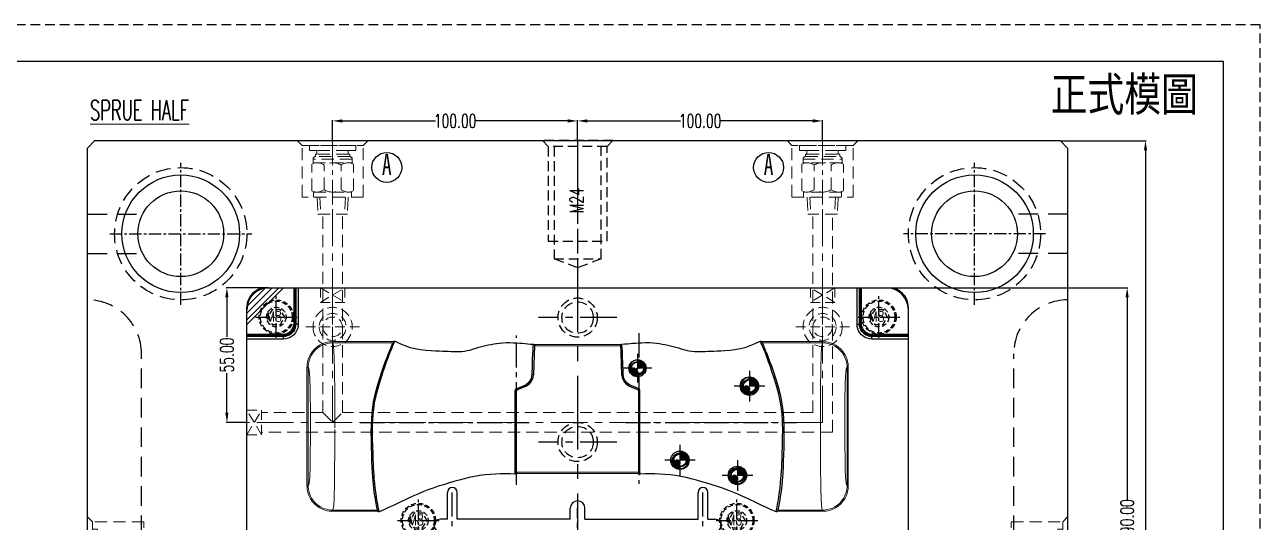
# Model space of a CAD drawing. Header units: millimetres. Extents: x 33920 to 35330, y -21664 to -20666.
# Drawn here: x 34826 to 35330, y -20869 to -20666 of the extents above; entities that cross this region are included whole.
import ezdxf

# ---------------------------------------------------------------- set-up
doc = ezdxf.new("R2010")
doc.units = ezdxf.units.MM
doc.header["$LTSCALE"] = 8
for name, pattern in [('CENTER', [2, 1.25, -0.25, 0.25, -0.25]), ('CENTER2', [1.125, 0.75, -0.125, 0.125, -0.125]), ('DASHED', [0.75, 0.5, -0.25]), ('HIDDEN', [0.375, 0.25, -0.125])]:
    doc.linetypes.add(name, pattern=pattern)
doc.layers.get('DEFPOINTS').update_dxf_attribs({"color": 6})
for name, color, linetype in [('A', 7, 'Continuous'), ('Cav-cor', 1, 'Continuous'), ('cen', 1, 'CENTER'), ('DEFAULT_1', 7, 'CENTER'), ('hidden', 4, 'HIDDEN'), ('PIN', 5, 'Continuous'), ('Ru', 8, 'Continuous'), ('SCREW', 52, 'HIDDEN'), ('tg', 7, 'Continuous')]:
    doc.layers.add(name, color=color, linetype=linetype)
for name, color, linetype, lineweight in [('dim', 3, 'Continuous', 15), ('WR', 122, 'HIDDEN', 18), ('枕位', 75, 'Continuous', 15)]:
    doc.layers.add(name, color=color, linetype=linetype, lineweight=lineweight)
doc.styles.add('ROMANC', font='RomanC.ttf', dxfattribs={"width": 0.8, "height": 7})
doc.styles.get("Standard").update_dxf_attribs({"font": 'txt.shx', "width": 0.67, "bigfont": 'chineset.shx'})
doc.dimstyles.new('ISO-25', dxfattribs={"dimtxt": 5.5, "dimasz": 4, "dimexe": 0.3, "dimexo": 0.3, "dimtad": 0, "dimzin": 1, "dimdsep": 46, "dimtxsty": 'Standard', "dimcen": 0, "dimclrd": 3, "dimclre": 3, "dimclrt": 7, "dimazin": 0, "dimtfac": 1, "dimtofl": 0, "dimtmove": 0, "dimatfit": 0, "dimfxl": 0, "dimarcsym": 0})

# ---------------------------------------------------------------- blocks, each defined once
blk = doc.blocks.new('*D29201')
at = {"layer": 'DEFPOINTS', "color": 0}
for p in [(35248.56, -20713.32), (35283.35, -20713.32), (35248.56, -21213.32)]:
    blk.add_point(p, dxfattribs=at)
at = {"layer": 'dim', "color": 3, "lineweight": -2}
for p, q in [((35248.86, -20713.32), (35283.65, -20713.32)), ((35283.35, -20717.32), (35283.35, -20954.71)), ((35283.35, -21209.32), (35283.35, -20971.93)), ((35248.86, -21213.32), (35283.65, -21213.32))]:
    blk.add_line(p, q, dxfattribs=at)
at = {"layer": 'dim', "color": 3}
for points in [[(35284.02, -20717.32), (35282.69, -20717.32), (35283.35, -20713.32)], [(35282.69, -21209.32), (35284.02, -21209.32), (35283.35, -21213.32)]]:
    blk.add_solid(points, dxfattribs=at)
at = {"layer": 'dim', "color": 7, "insert": (35283.35, -20963.32), "char_height": 5.5, "attachment_point": 5, "rotation": 90}
blk.add_mtext('500.00', dxfattribs=at)
blk = doc.blocks.new('*D29203')
at = {"layer": 'DEFPOINTS', "color": 0}
for p in [(35177.56, -20773.32), (35251.56, -20963.32), (35275.86, -20963.32)]:
    blk.add_point(p, dxfattribs=at)
at = {"layer": 'dim', "color": 3, "lineweight": -2}
for p, q in [((35177.86, -20773.32), (35276.16, -20773.32)), ((35275.86, -20777.32), (35275.86, -20860.01)), ((35275.86, -20959.32), (35275.86, -20876.62)), ((35251.86, -20963.32), (35276.16, -20963.32))]:
    blk.add_line(p, q, dxfattribs=at)
at = {"layer": 'dim', "color": 3}
for points in [[(35276.53, -20777.32), (35275.2, -20777.32), (35275.86, -20773.32)], [(35275.2, -20959.32), (35276.53, -20959.32), (35275.86, -20963.32)]]:
    blk.add_solid(points, dxfattribs=at)
at = {"layer": 'dim', "color": 7, "insert": (35275.86, -20868.32), "char_height": 5.5, "attachment_point": 5, "rotation": 90}
blk.add_mtext('190.00', dxfattribs=at)
blk = doc.blocks.new('20160824.190002')
at = {"layer": 'SCREW', "linetype": 'CENTER2'}
for p, q in [((0, -8.5), (0, 8.5)), ((-8.5, 0), (8.5, 0))]:
    blk.add_line(p, q, dxfattribs=at)
at = {"layer": 'SCREW'}
blk.add_lwpolyline([(-1.73, 3), (-3.46, 0), (-1.73, -3), (1.73, -3), (3.46, 0), (1.73, 3)], close=True, dxfattribs=at)
for radius in [7, 6.5, 4]:
    blk.add_circle((0, 0), radius, dxfattribs=at)
at = {"layer": 'dim', "style": 'ROMANC', "width": 0.8}
blk.add_text('M8', height=4.186, dxfattribs=at).set_placement((-4.07, -1.86))
blk = doc.blocks.new('20160905.163532')
at = {"layer": 'WR', "linetype": 'HIDDEN', "ltscale": 2.5}
for p, q in [((12.74, 40.25), (14.74, 42.25)), ((14.74, 42.25), (14.74, 13.25)), ((-8.26, 15.25), (-8.26, 40.25)), ((-8.26, 40.25), (12.74, 40.25)), ((-8.26, 35.5), (-6.03, 35.5)), ((-6.26, 35.5), (-6.26, 20)), ((-5.7, 36.25), (5.17, 36.25)), ((5.41, 35.75), (7.23, 35.75)), ((5.74, 35.75), (5.74, 19.75)), ((7.23, 19.75), (7.23, 35.75)), ((10.73, 37.25), (12.74, 37.25)), ((10.73, 34.15), (10.73, 37.25)), ((12.74, 40.25), (12.74, 15.25)), ((12.74, 18.25), (12.74, 37.25)), ((-8.82, 34.1), (-15.26, 33.76)), ((-15.26, 33.76), (-15.26, 21.74)), ((-8.26, 32.94), (-15.26, 32.57)), ((-8.82, 34.1), (-8.26, 34.1)), ((-5.27, 31.25), (4.74, 31.25)), ((8.23, 20.75), (8.23, 34.75)), ((8.23, 34.75), (9.23, 34.75)), ((9.23, 34.15), (9.23, 34.75)), ((9.23, 34.15), (9.23, 34.75)), ((9.23, 21.35), (9.23, 34.15)), ((9.23, 34.15), (10.73, 34.15)), ((10.73, 21.35), (10.73, 34.15)), ((-8.26, 22.56), (-15.26, 22.93)), ((-8.82, 21.4), (-15.26, 21.74)), ((-8.82, 21.4), (-8.26, 21.4)), ((-5.27, 24.25), (4.74, 24.25)), ((8.23, 20.75), (9.23, 20.75)), ((9.23, 21.35), (10.73, 21.35)), ((9.23, 21.35), (9.23, 20.75)), ((9.23, 21.35), (9.23, 20.75)), ((10.73, 21.35), (10.73, 18.25)), ((-8.26, 20), (-6.03, 20)), ((-8.26, 15.25), (12.74, 15.25)), ((-5.7, 19.25), (5.17, 19.25)), ((5.41, 19.75), (7.23, 19.75)), ((10.73, 18.25), (12.74, 18.25)), ((12.74, 15.25), (14.74, 13.25))]:
    blk.add_line(p, q, dxfattribs=at)
at = {"layer": 'WR', "linetype": 'CENTER'}
blk.add_line((14.74, 27.75), (-15.26, 27.75), dxfattribs=at)
at = {"layer": 'WR', "linetype": 'HIDDEN', "ltscale": 2.5}
for centre, radius, start, end in [((-1.79, 34.07), 4.47, 150.752, 219.0183), ((1.27, 34.07), 4.47, 320.9817, 29.248), ((7.23, 34.75), 1, 0, 90), ((0.4, 27.75), 6.66, 148.3016, 211.6984), ((-0.92, 27.75), 6.66, 328.3016, 31.6984), ((-1.79, 21.44), 4.47, 140.9817, 209.248), ((1.27, 21.44), 4.47, 330.752, 39.0183), ((7.23, 20.75), 1, 270, 0)]:
    blk.add_arc(centre, radius, start, end, dxfattribs=at)
blk = doc.blocks.new('20160904.091723')
at = {"layer": 'WR', "linetype": 'CENTER'}
blk.add_line((0, 11), (0, -11), dxfattribs=at)
at = {"layer": 'WR', "linetype": 'HIDDEN', "ltscale": 2}
blk.add_line((-11, 0), (11, 0), dxfattribs=at)
for radius in [8, 5.5, 4]:
    blk.add_circle((0, 0), radius, dxfattribs=at)
blk = doc.blocks.new('*D29278')
at = {"layer": 'DEFPOINTS', "color": 0}
for p in [(35051.56, -20705.26), (34951.56, -20713.32), (35051.56, -20713.32)]:
    blk.add_point(p, dxfattribs=at)
at = {"layer": 'dim', "color": 3, "lineweight": -2}
for p, q in [((34951.56, -20713.02), (34951.56, -20704.96)), ((34955.56, -20705.26), (34993.57, -20705.26)), ((35047.56, -20705.26), (35009.56, -20705.26)), ((35051.56, -20713.02), (35051.56, -20704.96))]:
    blk.add_line(p, q, dxfattribs=at)
at = {"layer": 'dim', "color": 3}
for points in [[(34955.56, -20704.6), (34955.56, -20705.93), (34951.56, -20705.26)], [(35047.56, -20705.93), (35047.56, -20704.6), (35051.56, -20705.26)]]:
    blk.add_solid(points, dxfattribs=at)
at = {"layer": 'dim', "color": 7, "insert": (35001.56, -20705.26), "char_height": 5.5, "attachment_point": 5}
blk.add_mtext('100.00', dxfattribs=at)
blk = doc.blocks.new('*D29279')
at = {"layer": 'DEFPOINTS', "color": 0}
for p in [(35051.56, -20705.26), (35051.56, -20713.32), (35151.56, -20713.32)]:
    blk.add_point(p, dxfattribs=at)
at = {"layer": 'dim', "color": 3, "lineweight": -2}
for p, q in [((35051.56, -20713.02), (35051.56, -20704.96)), ((35055.56, -20705.26), (35093.57, -20705.26)), ((35147.56, -20705.26), (35109.56, -20705.26)), ((35151.56, -20713.02), (35151.56, -20704.96))]:
    blk.add_line(p, q, dxfattribs=at)
at = {"layer": 'dim', "color": 3}
for points in [[(35055.56, -20704.6), (35055.56, -20705.93), (35051.56, -20705.26)], [(35147.56, -20705.93), (35147.56, -20704.6), (35151.56, -20705.26)]]:
    blk.add_solid(points, dxfattribs=at)
at = {"layer": 'dim', "color": 7, "insert": (35101.56, -20705.26), "char_height": 5.5, "attachment_point": 5}
blk.add_mtext('100.00', dxfattribs=at)
blk = doc.blocks.new('*D29280')
at = {"layer": 'DEFPOINTS', "color": 0}
for p in [(34925.56, -20773.32), (34908.41, -20828.32), (34916.56, -20828.32)]:
    blk.add_point(p, dxfattribs=at)
at = {"layer": 'dim', "color": 3, "lineweight": -2}
for p, q in [((34925.26, -20773.32), (34908.11, -20773.32)), ((34908.41, -20777.32), (34908.41, -20793.44)), ((34908.41, -20824.32), (34908.41, -20808.2)), ((34916.26, -20828.32), (34908.11, -20828.32))]:
    blk.add_line(p, q, dxfattribs=at)
at = {"layer": 'dim', "color": 3}
for points in [[(34909.07, -20777.32), (34907.74, -20777.32), (34908.41, -20773.32)], [(34907.74, -20824.32), (34909.07, -20824.32), (34908.41, -20828.32)]]:
    blk.add_solid(points, dxfattribs=at)
at = {"layer": 'dim', "color": 7, "insert": (34908.41, -20800.82), "char_height": 5.5, "attachment_point": 5, "rotation": 90}
blk.add_mtext('55.00', dxfattribs=at)

msp = doc.modelspace()

# ---------------------------------------------------------------- hatches: boundary and pattern name
at = {"layer": 'Cav-cor'}
h = msp.add_hatch(dxfattribs=at)
h.set_pattern_fill('ANSI31', color=1, scale=0.6, angle=180, style=0)
h.set_pattern_definition([(225, (69610.2146, -42310.0318), (1.34703842, -1.34703842), [])])
h.paths.add_polyline_path([(34925.564, -20773.316, 0.4142136), (34916.564, -20782.316), (34916.564, -20788.316), (34931.564, -20773.316)])
at = {"layer": 'PIN', "linetype": 'Continuous'}
h = msp.add_hatch(dxfattribs=at)
h.set_pattern_fill('ANSI31', color=4, scale=2.545455, angle=90.5, style=0)
h.set_pattern_definition([(135.5, (35337.42784, -20822.04878), (-0.2230166, -0.22694332), [])])
h.paths.add_polyline_path([(35076.012, -20806.206), (35072.512, -20806.237, 0.4142136), (35076.042, -20809.706)])
h.paths.add_polyline_path([(35075.981, -20802.706), (35076.012, -20806.206), (35079.511, -20806.176, 0.4142136)])
h = msp.add_hatch(dxfattribs=at)
h.set_pattern_fill('ANSI31', color=4, scale=2.727273, angle=90.5, style=0)
h.set_pattern_definition([(135.5, (35401.77768, -20830.46664), (-0.23894634, -0.24315356), [])])
h.paths.add_polyline_path([(35121.689, -20813.492), (35117.939, -20813.525, 0.4142136), (35121.722, -20817.242)])
h.paths.add_polyline_path([(35121.656, -20809.743), (35121.689, -20813.492), (35125.439, -20813.46, 0.4142136)])
h = msp.add_hatch(dxfattribs=at)
h.set_pattern_fill('ANSI31', color=4, scale=2.727273, angle=90.5, style=0)
h.set_pattern_definition([(135.5, (35373.43668, -20860.71714), (-0.23894634, -0.24315356), [])])
h.paths.add_polyline_path([(35093.348, -20843.743), (35089.598, -20843.776, 0.4142136), (35093.381, -20847.493)])
h.paths.add_polyline_path([(35093.315, -20839.993), (35093.348, -20843.743), (35097.098, -20843.71, 0.4142136)])
h = msp.add_hatch(dxfattribs=at)
h.set_pattern_fill('ANSI31', color=4, scale=2.727273, angle=90.5, style=0)
h.set_pattern_definition([(135.5, (35396.85318, -20866.8979), (-0.23894634, -0.24315356), [])])
h.paths.add_polyline_path([(35116.764, -20849.924), (35113.014, -20849.956, 0.4142136), (35116.797, -20853.674)])
h.paths.add_polyline_path([(35116.732, -20846.174), (35116.764, -20849.924), (35120.514, -20849.891, 0.4142136)])

# ---------------------------------------------------------------- linework, layer by layer
for p, q in [((34851.564, -20716.316), (34854.564, -20713.316)), ((34851.564, -21210.316), (34851.564, -20716.316)), ((34854.564, -20713.316), (35248.564, -20713.316)), ((35248.564, -20713.316), (35251.564, -20716.316)), ((35251.564, -20716.316), (35251.564, -21210.316))]:
    msp.add_line(p, q)
at = {"color": 8, "linetype": 'HIDDEN', "ltscale": 2}
for p, q in [((35065.964, -20713.316), (35037.164, -20713.316)), ((35037.164, -20713.316), (35039.564, -20715.716)), ((35063.564, -20715.716), (35039.564, -20715.716)), ((35039.564, -20715.716), (35039.564, -20754.316)), ((35041.964, -20715.716), (35041.964, -20761.516)), ((35051.564, -20713.316), (35051.564, -20765.232)), ((35061.164, -20761.516), (35061.164, -20715.716)), ((35065.964, -20713.316), (35063.564, -20715.716)), ((35063.564, -20754.316), (35063.564, -20715.716)), ((35039.564, -20754.316), (35063.564, -20754.316)), ((35041.964, -20761.516), (35061.164, -20761.516)), ((35051.564, -20765.232), (35041.964, -20761.516)), ((35061.164, -20761.516), (35051.564, -20765.232))]:
    msp.add_line(p, q, dxfattribs=at)
at = {"linetype": 'CENTER', "ltscale": 3}
msp.add_line((35051.564, -20713.316), (35051.564, -21213.316), dxfattribs=at)
at = {"color": 8, "linetype": 'HIDDEN', "ltscale": 4}
for p, q in [((34851.564, -20743.316), (34874, -20743.316)), ((35251.564, -20743.316), (35229.129, -20743.316)), ((34851.564, -20759.316), (34874, -20759.316)), ((35251.564, -20759.316), (35229.129, -20759.316)), ((34873.564, -21126.316), (34873.564, -20800.316)), ((35229.564, -21126.316), (35229.564, -20800.316))]:
    msp.add_line(p, q, dxfattribs=at)
at = {"color": 8, "linetype": 'CENTER', "ltscale": 1.5}
for p, q in [((35067.564, -20785.516), (35035.564, -20785.516)), ((35067.564, -20836.316), (35035.564, -20836.316))]:
    msp.add_line(p, q, dxfattribs=at)
for centre, radius in [((34973.662, -20724.236), 6.103), ((35129.496, -20724.236), 6.103), ((34889.564, -20751.316), 24), ((35213.564, -20751.316), 24), ((34889.564, -20751.316), 17.5), ((35213.564, -20751.316), 17.5)]:
    msp.add_circle(centre, radius)
at = {"color": 8, "linetype": 'HIDDEN', "ltscale": 2}
for centre, radius in [((35051.564, -20785.516), 8), ((35051.564, -20785.516), 6.4), ((35051.564, -20836.316), 8), ((35051.564, -20836.316), 6.4)]:
    msp.add_circle(centre, radius, dxfattribs=at)
at = {"color": 8, "linetype": 'HIDDEN', "ltscale": 4}
for centre, start, end in [((34851.564, -20800.316), 0, 90), ((35251.564, -20800.316), 90, 180)]:
    msp.add_arc(centre, 22, start, end, dxfattribs=at)
at = {"layer": 'A', "linetype": 'DASHED'}
for p, q in [((35330.205, -20665.997), (33919.863, -20665.997)), ((35330.205, -21663.556), (35330.205, -20665.997))]:
    msp.add_line(p, q, dxfattribs=at)
at = {"layer": 'A'}
for p, q in [((35315.141, -20681.061), (33934.928, -20681.061)), ((35315.141, -21648.492), (35315.141, -20681.061))]:
    msp.add_line(p, q, dxfattribs=at)
at = {"layer": 'Cav-cor', "color": 1}
for p, q in [((34916.564, -20788.316), (34931.564, -20773.316)), ((34924.564, -20773.316), (35178.564, -20773.316)), ((34935.671, -20773.316), (34935.671, -20787.929)), ((34936.17, -20773.316), (34936.17, -20787.929)), ((34936.515, -20773.316), (34936.515, -20788.273)), ((34937.513, -20773.316), (34937.513, -20788.273)), ((35165.615, -20788.273), (35165.615, -20773.316)), ((35166.614, -20788.273), (35166.614, -20773.316)), ((35166.959, -20787.929), (35166.959, -20773.316)), ((35167.458, -20787.929), (35167.458, -20773.316)), ((34916.564, -20963.316), (34916.564, -20781.316)), ((35186.564, -20963.316), (35186.564, -20781.316)), ((34935.671, -20787.929), (34936.17, -20787.929)), ((34936.17, -20787.929), (34936.515, -20788.273)), ((34937.513, -20788.273), (34936.515, -20788.273)), ((35165.615, -20788.273), (35166.614, -20788.273)), ((35166.959, -20787.929), (35166.614, -20788.273)), ((35167.458, -20787.929), (35166.959, -20787.929)), ((34931.177, -20792.422), (34916.564, -20792.422)), ((34931.177, -20792.922), (34916.564, -20792.922)), ((34931.522, -20793.266), (34916.564, -20793.266)), ((34931.177, -20792.422), (34931.177, -20792.922)), ((34931.177, -20792.922), (34931.522, -20793.266)), ((34931.522, -20794.265), (34931.522, -20793.266)), ((35171.952, -20792.922), (35171.607, -20793.266)), ((35186.564, -20793.266), (35171.607, -20793.266)), ((35171.607, -20794.265), (35171.607, -20793.266)), ((35186.564, -20792.422), (35171.952, -20792.422)), ((35171.952, -20792.422), (35171.952, -20792.922)), ((35186.564, -20792.922), (35171.952, -20792.922)), ((34931.522, -20794.265), (34916.564, -20794.265)), ((34975.728, -20796.937), (34976.017, -20796.28)), ((34976.017, -20796.28), (34976.227, -20795.813)), ((34976.227, -20795.813), (34976.427, -20795.374)), ((34976.606, -20796.079), (34976.846, -20795.562)), ((35033.348, -20798.765), (35033.478, -20796.479)), ((35033.478, -20796.479), (35033.482, -20796.392)), ((35033.901, -20796.861), (35033.514, -20808.828)), ((35069.307, -20799.313), (35069.228, -20796.861)), ((35069.651, -20796.479), (35069.647, -20796.392)), ((35126.19, -20795.366), (35126.091, -20795.157)), ((35126.702, -20795.374), (35126.902, -20795.813)), ((35126.902, -20795.813), (35127.112, -20796.282)), ((35186.564, -20794.265), (35171.607, -20794.265)), ((35033.274, -20800.194), (35033.348, -20798.765)), ((35070, -20804.024), (35069.931, -20801.947)), ((35033.008, -20808.581), (35033.096, -20805.178)), ((35070.121, -20808.581), (35070, -20804.024)), ((35026.774, -20814.476), (35029.883, -20813.194)), ((35076.355, -20814.476), (35073.246, -20813.194)), ((35026.124, -20835.18), (35026.117, -20815.468)), ((35026.53, -20815.548), (35026.564, -20815.597)), ((35026.564, -20848.912), (35026.564, -20815.597)), ((35030.071, -20813.763), (35026.948, -20815.027)), ((35076.598, -20815.548), (35076.564, -20815.597)), ((35076.564, -20848.912), (35076.564, -20815.597)), ((35077.005, -20835.18), (35077.011, -20815.468)), ((34968.06, -20841.323), (34967.966, -20837.879)), ((35026.112, -20842.008), (35026.124, -20835.18)), ((35077.014, -20846.942), (35077.005, -20835.18)), ((35135.163, -20837.879), (35135.23, -20835.063)), ((35026.114, -20846.942), (35026.112, -20842.008)), ((35026.095, -20849.365), (35026.109, -20848.048)), ((35026.109, -20848.048), (35026.114, -20846.942)), ((35077.019, -20848.048), (35077.014, -20846.942)), ((35077.034, -20849.365), (35077.019, -20848.048)), ((35133.303, -20863.846), (35133.22, -20864.208)), ((34969.972, -20864.48), (34969.89, -20864.125)), ((35133.22, -20864.208), (35133.156, -20864.48))]:
    msp.add_line(p, q, dxfattribs=at)
for points in [[(34935.671, -20787.929), (34935.63, -20788.535), (34935.487, -20789.2), (34935.225, -20789.881), (34934.84, -20790.533), (34934.344, -20791.118), (34933.756, -20791.61), (34933.103, -20791.989), (34932.427, -20792.245), (34931.77, -20792.383), (34931.177, -20792.422)], [(34936.17, -20787.929), (34936.124, -20788.603), (34935.966, -20789.342), (34935.674, -20790.098), (34935.246, -20790.823), (34934.695, -20791.472), (34934.042, -20792.018), (34933.318, -20792.44), (34932.566, -20792.724), (34931.837, -20792.878), (34931.177, -20792.922)], [(34936.515, -20788.273), (34936.456, -20789.043), (34936.275, -20789.807), (34935.973, -20790.539), (34935.562, -20791.212), (34935.053, -20791.807), (34934.458, -20792.315), (34933.784, -20792.727), (34933.052, -20793.028), (34932.289, -20793.208), (34931.522, -20793.266)], [(34937.513, -20788.273), (34937.442, -20789.194), (34937.225, -20790.112), (34936.863, -20790.99), (34936.369, -20791.798), (34935.758, -20792.512), (34935.043, -20793.122), (34934.234, -20793.617), (34933.356, -20793.978), (34932.44, -20794.194), (34931.522, -20794.265)], [(35171.607, -20794.265), (35170.686, -20794.194), (35169.769, -20793.977), (35168.891, -20793.615), (35168.083, -20793.121), (35167.368, -20792.51), (35166.758, -20791.795), (35166.264, -20790.986), (35165.903, -20790.108), (35165.686, -20789.192), (35165.615, -20788.273)], [(35171.607, -20793.266), (35170.838, -20793.207), (35170.073, -20793.026), (35169.342, -20792.725), (35168.669, -20792.313), (35168.074, -20791.805), (35167.565, -20791.209), (35167.154, -20790.536), (35166.853, -20789.804), (35166.673, -20789.041), (35166.614, -20788.273)], [(35171.952, -20792.922), (35171.277, -20792.876), (35170.538, -20792.717), (35169.782, -20792.426), (35169.058, -20791.998), (35168.408, -20791.447), (35167.862, -20790.794), (35167.441, -20790.069), (35167.156, -20789.318), (35167.003, -20788.589), (35166.959, -20787.929)], [(35171.952, -20792.422), (35171.346, -20792.381), (35170.68, -20792.239), (35170, -20791.977), (35169.347, -20791.592), (35168.762, -20791.096), (35168.271, -20790.507), (35167.891, -20789.855), (35167.635, -20789.178), (35167.497, -20788.522), (35167.458, -20787.929)], [(34969.89, -20864.125), (34969.826, -20863.843), (34969.736, -20863.442), (34969.614, -20862.873), (34969.468, -20862.162), (34969.315, -20861.376), (34969.164, -20860.555), (34969.016, -20859.689), (34968.864, -20858.744), (34968.705, -20857.666), (34968.542, -20856.453), (34968.382, -20855.125), (34968.234, -20853.728), (34968.097, -20852.263), (34967.968, -20850.653), (34967.844, -20848.811), (34967.728, -20846.66), (34967.624, -20844.196), (34967.536, -20841.469), (34967.46, -20838.523), (34967.392, -20835.478), (34967.355, -20832.454), (34967.384, -20829.446), (34967.513, -20826.399), (34967.801, -20823.221), (34968.302, -20819.942), (34968.951, -20816.869), (34969.764, -20813.732), (34970.702, -20810.594), (34971.649, -20807.7), (34972.487, -20805.269), (34973.185, -20803.325), (34973.758, -20801.788), (34974.229, -20800.569), (34974.621, -20799.58), (34974.957, -20798.756), (34975.253, -20798.046), (34975.513, -20797.435), (34975.728, -20796.937)], [(34967.966, -20837.879), (34967.899, -20835.063), (34967.876, -20833.7), (34967.863, -20832.282), (34967.865, -20830.751), (34967.893, -20829.054), (34967.964, -20827.164), (34968.103, -20825.077), (34968.35, -20822.738), (34968.719, -20820.351), (34969.154, -20818.158), (34969.6, -20816.253), (34970.09, -20814.388), (34970.66, -20812.405), (34971.33, -20810.236), (34972.093, -20807.905), (34972.895, -20805.559), (34973.591, -20803.593), (34974.177, -20801.999), (34974.671, -20800.7), (34975.082, -20799.654), (34975.425, -20798.806), (34975.711, -20798.117), (34975.951, -20797.554), (34976.148, -20797.1), (34976.314, -20796.723), (34976.466, -20796.385), (34976.606, -20796.079)], [(34976.427, -20795.374), (34976.434, -20795.358), (34976.443, -20795.342)], [(34976.443, -20795.342), (34976.527, -20795.234), (34976.638, -20795.157), (34976.77, -20795.115), (34976.909, -20795.116), (34977.037, -20795.157)], [(34976.846, -20795.562), (34977.005, -20795.225), (34977.038, -20795.157)], [(34977.037, -20795.157), (34979.057, -20796.104), (34981.101, -20796.958), (34983.17, -20797.675), (34985.287, -20798.187), (34987.471, -20798.54), (34989.68, -20798.777), (34991.744, -20798.934), (34993.545, -20799.048), (34995.099, -20799.132), (34996.464, -20799.196), (34997.692, -20799.245), (34998.832, -20799.284), (34999.935, -20799.317), (35001.034, -20799.346), (35002.131, -20799.366), (35003.226, -20799.365), (35004.325, -20799.317), (35005.431, -20799.205), (35006.531, -20799.023), (35007.614, -20798.769), (35008.672, -20798.46), (35009.716, -20798.126), (35010.767, -20797.796), (35011.837, -20797.488), (35012.92, -20797.203), (35014.012, -20796.938), (35015.108, -20796.691), (35016.207, -20796.464), (35017.312, -20796.262), (35018.448, -20796.082), (35019.661, -20795.929), (35020.993, -20795.814), (35022.455, -20795.754), (35023.959, -20795.751), (35025.398, -20795.787), (35026.71, -20795.844), (35027.918, -20795.915), (35029.06, -20796.002), (35030.172, -20796.102), (35031.274, -20796.207), (35032.375, -20796.305), (35033.482, -20796.392)], [(35033.482, -20796.392), (35033.602, -20796.417), (35033.713, -20796.475), (35033.803, -20796.561)], [(35033.803, -20796.561), (35033.861, -20796.657), (35033.893, -20796.758), (35033.901, -20796.861)], [(35069.228, -20796.861), (35069.237, -20796.752), (35069.271, -20796.649), (35069.325, -20796.561)], [(35069.325, -20796.561), (35069.416, -20796.475), (35069.527, -20796.417), (35069.646, -20796.392)], [(35069.646, -20796.392), (35070.762, -20796.304), (35071.875, -20796.205), (35072.988, -20796.099), (35074.106, -20795.999), (35075.25, -20795.912), (35076.467, -20795.842), (35077.803, -20795.785), (35079.288, -20795.749), (35080.843, -20795.757), (35082.345, -20795.828), (35083.702, -20795.955), (35084.936, -20796.12), (35086.09, -20796.309), (35087.209, -20796.522), (35088.316, -20796.756), (35089.417, -20797.009), (35090.517, -20797.282), (35091.613, -20797.578), (35092.699, -20797.899), (35093.768, -20798.241), (35094.833, -20798.575), (35095.912, -20798.871), (35097.011, -20799.1), (35098.124, -20799.256), (35099.237, -20799.343), (35100.34, -20799.369), (35101.442, -20799.359), (35102.549, -20799.335), (35103.651, -20799.304), (35104.757, -20799.269), (35105.9, -20799.228), (35107.121, -20799.176), (35108.462, -20799.11), (35109.971, -20799.025), (35111.702, -20798.913), (35113.667, -20798.757), (35115.767, -20798.525), (35117.88, -20798.18), (35119.968, -20797.672), (35122.03, -20796.957), (35124.074, -20796.103), (35126.092, -20795.157)], [(35069.931, -20801.947), (35069.893, -20801.03), (35069.855, -20800.194), (35069.817, -20799.439), (35069.651, -20796.479)], [(35126.092, -20795.157), (35126.22, -20795.116), (35126.358, -20795.115), (35126.49, -20795.157), (35126.602, -20795.235), (35126.686, -20795.342)], [(35135.23, -20835.063), (35135.253, -20833.7), (35135.266, -20832.282), (35135.264, -20830.751), (35135.236, -20829.054), (35135.164, -20827.164), (35135.026, -20825.077), (35134.778, -20822.738), (35134.41, -20820.351), (35133.975, -20818.158), (35133.529, -20816.253), (35133.039, -20814.388), (35132.469, -20812.405), (35131.799, -20810.236), (35131.035, -20807.905), (35130.234, -20805.559), (35129.538, -20803.593), (35128.952, -20801.999), (35128.458, -20800.7), (35128.047, -20799.654), (35127.704, -20798.806), (35127.417, -20798.117), (35127.178, -20797.554), (35126.981, -20797.1), (35126.815, -20796.723), (35126.663, -20796.385), (35126.523, -20796.079), (35126.395, -20795.803), (35126.19, -20795.366)], [(35126.686, -20795.342), (35126.694, -20795.358), (35126.702, -20795.374)], [(35127.112, -20796.282), (35127.402, -20796.94), (35127.618, -20797.439), (35127.878, -20798.05), (35128.173, -20798.76), (35128.509, -20799.585), (35128.902, -20800.573), (35129.372, -20801.792), (35129.945, -20803.329), (35130.643, -20805.272), (35131.481, -20807.703), (35132.427, -20810.595), (35133.364, -20813.731), (35134.177, -20816.865), (35134.828, -20819.947), (35135.332, -20823.257), (35135.619, -20826.463), (35135.747, -20829.526), (35135.773, -20832.535), (35135.735, -20835.554), (35135.667, -20838.597), (35135.591, -20841.536), (35135.503, -20844.257), (35135.398, -20846.721), (35135.281, -20848.872), (35135.156, -20850.711), (35135.027, -20852.317), (35134.89, -20853.78), (35134.741, -20855.174), (35134.581, -20856.498), (35134.418, -20857.705), (35134.259, -20858.777), (35134.108, -20859.72), (35133.959, -20860.583), (35133.809, -20861.403), (35133.657, -20862.184), (35133.512, -20862.887), (35133.391, -20863.449), (35133.303, -20863.846)], [(35033.096, -20805.178), (35033.162, -20802.944), (35033.198, -20801.947), (35033.236, -20801.03), (35033.274, -20800.194)], [(35069.614, -20808.828), (35069.331, -20799.967), (35069.307, -20799.313)], [(35072.886, -20805.881), (35072.963, -20805.226), (35073.137, -20804.676), (35073.373, -20804.215), (35073.654, -20803.83), (35073.966, -20803.511), (35074.298, -20803.254), (35074.639, -20803.056), (35074.987, -20802.908), (35075.348, -20802.804), (35075.739, -20802.742), (35076.169, -20802.732), (35076.633, -20802.789), (35077.12, -20802.928), (35077.608, -20803.16), (35078.069, -20803.491), (35078.482, -20803.92), (35078.825, -20804.454), (35079.071, -20805.1), (35079.176, -20805.872)], [(35079.176, -20805.872), (35079.139, -20806.404), (35078.988, -20807.008), (35078.679, -20807.645), (35078.231, -20808.21), (35077.718, -20808.629), (35077.178, -20808.912), (35076.617, -20809.08), (35076.026, -20809.14), (35075.407, -20809.08), (35074.785, -20808.884), (35074.211, -20808.557), (35073.721, -20808.119), (35073.319, -20807.566), (35073.045, -20806.95), (35072.915, -20806.376), (35072.886, -20805.881)], [(35073.347, -20806.206), (35073.412, -20805.665), (35073.561, -20805.21), (35073.762, -20804.828), (35074.001, -20804.51), (35074.266, -20804.246), (35074.548, -20804.034), (35074.837, -20803.869), (35075.131, -20803.747), (35075.436, -20803.661), (35075.766, -20803.61), (35076.128, -20803.601), (35076.52, -20803.648), (35076.931, -20803.763), (35077.342, -20803.956), (35077.732, -20804.23), (35078.08, -20804.586), (35078.371, -20805.03), (35078.58, -20805.566), (35078.671, -20806.206)], [(35078.671, -20806.206), (35078.642, -20806.648), (35078.516, -20807.148), (35078.258, -20807.677), (35077.88, -20808.144), (35077.447, -20808.49), (35076.991, -20808.723), (35076.516, -20808.861), (35076.014, -20808.91), (35075.49, -20808.858), (35074.962, -20808.695), (35074.475, -20808.424), (35074.058, -20808.06), (35073.715, -20807.602), (35073.482, -20807.091), (35073.371, -20806.616), (35073.347, -20806.206)], [(35029.883, -20813.194), (35030.379, -20812.957), (35030.897, -20812.629), (35031.414, -20812.2), (35031.901, -20811.665), (35032.328, -20811.032), (35032.669, -20810.308), (35032.904, -20809.496), (35033.008, -20808.581)], [(35029.883, -20813.194), (35029.958, -20813.373), (35030.022, -20813.548), (35030.062, -20813.687), (35030.071, -20813.763)], [(35031.673, -20812.772), (35031.188, -20813.157), (35030.653, -20813.489), (35030.071, -20813.763)], [(35033.008, -20808.581), (35033.199, -20808.595), (35033.365, -20808.648), (35033.477, -20808.731), (35033.514, -20808.828)], [(35070.121, -20808.581), (35069.93, -20808.595), (35069.764, -20808.648), (35069.652, -20808.731), (35069.614, -20808.828)], [(35073.246, -20813.194), (35072.75, -20812.957), (35072.232, -20812.629), (35071.715, -20812.2), (35071.228, -20811.665), (35070.801, -20811.032), (35070.46, -20810.308), (35070.225, -20809.496), (35070.121, -20808.581)], [(35073.058, -20813.763), (35072.476, -20813.489), (35071.941, -20813.157), (35071.456, -20812.772)], [(35073.246, -20813.194), (35073.171, -20813.373), (35073.107, -20813.548), (35073.067, -20813.687), (35073.058, -20813.763)], [(35121.617, -20816.731), (35121.05, -20816.678), (35120.412, -20816.494), (35119.782, -20816.159), (35119.226, -20815.688), (35118.784, -20815.11), (35118.466, -20814.43), (35118.299, -20813.67), (35118.307, -20812.873), (35118.499, -20812.092), (35118.849, -20811.405), (35119.296, -20810.862), (35119.807, -20810.452), (35120.354, -20810.165), (35120.945, -20809.988), (35121.586, -20809.926)], [(35121.689, -20816.366), (35121.205, -20816.324), (35120.659, -20816.171), (35120.121, -20815.892), (35119.646, -20815.498), (35119.27, -20815.014), (35119, -20814.445), (35118.86, -20813.809), (35118.87, -20813.142), (35119.037, -20812.489), (35119.34, -20811.914), (35119.725, -20811.46), (35120.165, -20811.115), (35120.635, -20810.873), (35121.142, -20810.722), (35121.689, -20810.666)], [(35121.586, -20809.926), (35122.297, -20810.005), (35123.02, -20810.257), (35123.694, -20810.687), (35124.265, -20811.28), (35124.68, -20811.994), (35124.91, -20812.766), (35124.957, -20813.546), (35124.833, -20814.295), (35124.553, -20814.985), (35124.135, -20815.589), (35123.598, -20816.085), (35122.959, -20816.455), (35122.267, -20816.67), (35121.617, -20816.731)], [(35121.689, -20810.666), (35122.294, -20810.728), (35122.909, -20810.934), (35123.482, -20811.289), (35123.967, -20811.782), (35124.318, -20812.378), (35124.512, -20813.024), (35124.549, -20813.678), (35124.441, -20814.308), (35124.2, -20814.889), (35123.842, -20815.398), (35123.382, -20815.817), (35122.835, -20816.13), (35122.245, -20816.314), (35121.689, -20816.366)], [(35026.117, -20815.468), (35026.134, -20815.277), (35026.185, -20815.09), (35026.267, -20814.918), (35026.374, -20814.767), (35026.5, -20814.642), (35026.636, -20814.545), (35026.774, -20814.476)], [(35026.117, -20815.468), (35026.289, -20815.478), (35026.434, -20815.506), (35026.53, -20815.548)], [(35026.948, -20815.027), (35026.842, -20815.084), (35026.749, -20815.159), (35026.674, -20815.25), (35026.616, -20815.352)], [(35026.774, -20814.476), (35026.846, -20814.649), (35026.905, -20814.817), (35026.942, -20814.951), (35026.948, -20815.027)], [(35076.181, -20815.027), (35075.12, -20814.595), (35073.058, -20813.763)], [(35076.355, -20814.476), (35076.283, -20814.649), (35076.223, -20814.817), (35076.187, -20814.951), (35076.181, -20815.027)], [(35076.512, -20815.352), (35076.455, -20815.249), (35076.379, -20815.159), (35076.287, -20815.083), (35076.181, -20815.027)], [(35077.011, -20815.468), (35076.995, -20815.277), (35076.944, -20815.09), (35076.862, -20814.918), (35076.755, -20814.767), (35076.629, -20814.642), (35076.493, -20814.545), (35076.355, -20814.476)], [(35077.011, -20815.468), (35076.84, -20815.478), (35076.695, -20815.506), (35076.598, -20815.548)], [(35132.534, -20864.79), (35132.54, -20864.77), (35132.551, -20864.731), (35132.568, -20864.672), (35132.59, -20864.592), (35132.616, -20864.487), (35132.65, -20864.351), (35132.692, -20864.172), (35132.744, -20863.94), (35132.809, -20863.639), (35132.892, -20863.242), (35132.999, -20862.711), (35133.136, -20861.999), (35133.308, -20861.057), (35133.509, -20859.885), (35133.727, -20858.518), (35133.975, -20856.776), (35134.214, -20854.828), (35134.407, -20852.971), (35134.556, -20851.282), (35134.674, -20849.729), (35134.772, -20848.226), (35134.857, -20846.691), (35134.934, -20845.062), (35135.004, -20843.275), (35135.068, -20841.323), (35135.163, -20837.879)], [(34970.595, -20864.79), (34970.589, -20864.77), (34970.577, -20864.731), (34970.561, -20864.672), (34970.539, -20864.592), (34970.512, -20864.487), (34970.479, -20864.351), (34970.437, -20864.172), (34970.384, -20863.94), (34970.319, -20863.639), (34970.236, -20863.242), (34970.13, -20862.711), (34969.993, -20861.999), (34969.821, -20861.057), (34969.619, -20859.885), (34969.402, -20858.518), (34969.154, -20856.776), (34968.915, -20854.828), (34968.722, -20852.971), (34968.573, -20851.282), (34968.455, -20849.729), (34968.357, -20848.226), (34968.272, -20846.691), (34968.195, -20845.062), (34968.125, -20843.275), (34968.06, -20841.323)], [(35093.266, -20847.311), (35092.864, -20847.286), (35092.434, -20847.199), (35092.017, -20847.05), (35091.626, -20846.844), (35091.261, -20846.579), (35090.932, -20846.259), (35090.646, -20845.887), (35090.407, -20845.454), (35090.222, -20844.944), (35090.116, -20844.348), (35090.125, -20843.691), (35090.263, -20843.045), (35090.507, -20842.471), (35090.831, -20841.983), (35091.214, -20841.581), (35091.631, -20841.268), (35092.062, -20841.041), (35092.49, -20840.891), (35092.903, -20840.809), (35093.286, -20840.783)], [(35093.348, -20846.385), (35093.009, -20846.362), (35092.643, -20846.289), (35092.288, -20846.165), (35091.955, -20845.995), (35091.642, -20845.776), (35091.36, -20845.511), (35091.114, -20845.203), (35090.907, -20844.846), (35090.745, -20844.423), (35090.652, -20843.929), (35090.656, -20843.385), (35090.771, -20842.849), (35090.977, -20842.373), (35091.253, -20841.967), (35091.579, -20841.633), (35091.935, -20841.373), (35092.302, -20841.185), (35092.668, -20841.061), (35093.02, -20840.994), (35093.348, -20840.973)], [(35093.286, -20840.783), (35093.919, -20840.844), (35094.524, -20841.031), (35095.084, -20841.338), (35095.588, -20841.767), (35096.008, -20842.315), (35096.313, -20842.967), (35096.467, -20843.661), (35096.474, -20844.327), (35096.368, -20844.912), (35096.192, -20845.397), (35095.976, -20845.798), (35095.735, -20846.131), (35095.476, -20846.411), (35095.204, -20846.644), (35094.926, -20846.836), (35094.644, -20846.991), (35094.359, -20847.113), (35094.076, -20847.203), (35093.799, -20847.265), (35093.529, -20847.3), (35093.266, -20847.311)], [(35093.348, -20840.973), (35093.886, -20841.025), (35094.403, -20841.181), (35094.88, -20841.438), (35095.31, -20841.797), (35095.668, -20842.254), (35095.928, -20842.798), (35096.06, -20843.376), (35096.066, -20843.93), (35095.976, -20844.417), (35095.827, -20844.819), (35095.644, -20845.151), (35095.439, -20845.427), (35095.219, -20845.657), (35094.99, -20845.849), (35094.754, -20846.006), (35094.515, -20846.132), (35094.274, -20846.23), (35094.035, -20846.302), (35093.8, -20846.351), (35093.571, -20846.378), (35093.348, -20846.385)], [(35116.576, -20853.508), (35116.113, -20853.473), (35115.667, -20853.372), (35115.258, -20853.218), (35114.871, -20853.007), (35114.503, -20852.733), (35114.172, -20852.403), (35113.894, -20852.033), (35113.674, -20851.633), (35113.51, -20851.204), (35113.406, -20850.748), (35113.366, -20850.249), (35113.411, -20849.688), (35113.564, -20849.097), (35113.819, -20848.545), (35114.156, -20848.06), (35114.549, -20847.661), (35114.972, -20847.351), (35115.405, -20847.127), (35115.833, -20846.977), (35116.244, -20846.893), (35116.63, -20846.864)], [(35116.764, -20852.614), (35116.374, -20852.581), (35115.997, -20852.494), (35115.651, -20852.363), (35115.324, -20852.186), (35115.011, -20851.958), (35114.73, -20851.683), (35114.493, -20851.376), (35114.304, -20851.044), (35114.163, -20850.689), (35114.072, -20850.31), (35114.035, -20849.898), (35114.068, -20849.434), (35114.192, -20848.947), (35114.402, -20848.493), (35114.682, -20848.095), (35115.01, -20847.768), (35115.365, -20847.515), (35115.729, -20847.332), (35116.091, -20847.212), (35116.438, -20847.145), (35116.764, -20847.124)], [(35116.63, -20846.864), (35117.159, -20846.9), (35117.741, -20847.044), (35118.3, -20847.304), (35118.778, -20847.65), (35119.161, -20848.046), (35119.47, -20848.502), (35119.713, -20849.045), (35119.861, -20849.67), (35119.884, -20850.355), (35119.768, -20851.04), (35119.534, -20851.65), (35119.227, -20852.155), (35118.888, -20852.55), (35118.545, -20852.848), (35118.207, -20853.072), (35117.873, -20853.24), (35117.542, -20853.363), (35117.214, -20853.446), (35116.891, -20853.494), (35116.576, -20853.508)], [(35116.764, -20847.124), (35117.212, -20847.157), (35117.706, -20847.282), (35118.181, -20847.503), (35118.589, -20847.794), (35118.915, -20848.127), (35119.18, -20848.509), (35119.389, -20848.962), (35119.519, -20849.481), (35119.543, -20850.047), (35119.449, -20850.612), (35119.256, -20851.112), (35118.999, -20851.525), (35118.715, -20851.846), (35118.426, -20852.089), (35118.141, -20852.27), (35117.859, -20852.406), (35117.58, -20852.504), (35117.303, -20852.57), (35117.03, -20852.605), (35116.764, -20852.614)], [(35026.095, -20849.365), (35023.994, -20849.306), (35021.991, -20849.29), (35020.026, -20849.316), (35018.037, -20849.387), (35015.964, -20849.512), (35013.795, -20849.709), (35011.606, -20849.988), (35009.454, -20850.358), (35007.338, -20850.811), (35005.242, -20851.327), (35003.147, -20851.891), (35001.04, -20852.486), (34998.921, -20853.098), (34996.796, -20853.728), (34994.674, -20854.388), (34992.562, -20855.093), (34990.458, -20855.854), (34988.367, -20856.671), (34986.303, -20857.533), (34984.27, -20858.436), (34982.261, -20859.37), (34978.301, -20861.26)], [(35026.482, -20849.173), (35026.407, -20849.256), (35026.313, -20849.319), (35026.207, -20849.356), (35026.095, -20849.365)], [(35026.564, -20848.912), (35026.546, -20849.042), (35026.482, -20849.173)], [(35076.646, -20849.173), (35076.599, -20849.088), (35076.573, -20848.998), (35076.564, -20848.912)], [(35077.034, -20849.365), (35076.922, -20849.356), (35076.816, -20849.319), (35076.722, -20849.256), (35076.646, -20849.173)], [(35120.967, -20859.417), (35118.978, -20858.49), (35116.955, -20857.589), (35114.904, -20856.728), (35112.826, -20855.913), (35110.723, -20855.147), (35108.599, -20854.434), (35106.467, -20853.768), (35104.332, -20853.134), (35102.196, -20852.517), (35100.063, -20851.913), (35097.939, -20851.341), (35095.819, -20850.817), (35093.692, -20850.361), (35091.54, -20849.991), (35089.35, -20849.711), (35087.178, -20849.513), (35085.102, -20849.387), (35083.109, -20849.316), (35081.142, -20849.29), (35079.137, -20849.306), (35077.034, -20849.365)], [(34978.301, -20861.26), (34976.353, -20862.18), (34974.424, -20863.073), (34972.509, -20863.94), (34970.595, -20864.79)], [(35132.534, -20864.79), (35130.61, -20863.936), (35128.691, -20863.067), (35126.777, -20862.18), (35124.859, -20861.275), (35120.967, -20859.417)], [(34970.014, -20864.589), (34969.989, -20864.535), (34969.972, -20864.48)], [(34970.595, -20864.79), (34970.466, -20864.825), (34970.332, -20864.821), (34970.203, -20864.777), (34970.093, -20864.696), (34970.014, -20864.589)], [(35133.115, -20864.589), (35133.036, -20864.696), (35132.926, -20864.777), (35132.797, -20864.821), (35132.664, -20864.826), (35132.534, -20864.79)], [(35133.156, -20864.48), (35133.14, -20864.535), (35133.115, -20864.589)]]:
    msp.add_lwpolyline(points, dxfattribs=at)
for centre in [(35076.012, -20806.206), (35121.689, -20813.492), (35093.348, -20843.743), (35116.764, -20849.924)]:
    msp.add_circle(centre, 2.513, dxfattribs=at)
for centre, radius, start, end in [((34925.564, -20782.316), 9, 90, 180), ((34924.564, -20781.316), 8, 90, 180), ((35177.564, -20782.316), 9, 0, 90), ((35178.564, -20781.316), 8, 0, 90), ((35027.99, -20808.65), 5.527, 311.78017, 358.15), ((35075.139, -20808.65), 5.527, 181.85, 228.21983), ((35027.167, -20815.597), 0.603, 156.0184, 180), ((35075.961, -20815.597), 0.603, 0, 23.9816)]:
    msp.add_arc(centre, radius, start, end, dxfattribs=at)
at = {"layer": 'cen', "linetype": 'CENTER', "ltscale": 0.5}
for p, q in [((34889.564, -20780.316), (34889.564, -20722.316)), ((35213.564, -20780.316), (35213.564, -20722.316)), ((34860.564, -20751.316), (34918.564, -20751.316)), ((35242.564, -20751.316), (35184.564, -20751.316))]:
    msp.add_line(p, q, dxfattribs=at)
at = {"layer": 'DEFAULT_1', "color": 2, "linetype": 'CENTER'}
for p, q in [((35026.564, -20853.828), (35026.564, -20792.897)), ((35076.564, -20791.871), (35076.564, -20853.333)), ((34962.756, -20828.316), (35031.723, -20828.316)), ((35071.282, -20828.316), (35140.929, -20828.316))]:
    msp.add_line(p, q, dxfattribs=at)
at = {"layer": 'hidden', "ltscale": 3}
for centre in [(34889.564, -20751.316), (35213.564, -20751.316)]:
    msp.add_circle(centre, 27, dxfattribs=at)
at = {"layer": 'PIN', "color": 4, "linetype": 'CENTER2'}
for p, q in [((35076.012, -20800.375), (35076.012, -20812.037)), ((35081.843, -20806.206), (35070.18, -20806.206)), ((35121.689, -20807.245), (35121.689, -20819.74)), ((35127.936, -20813.492), (35115.441, -20813.492)), ((35093.348, -20837.495), (35093.348, -20849.991)), ((35099.595, -20843.743), (35087.1, -20843.743)), ((35116.764, -20843.676), (35116.764, -20856.171)), ((35123.012, -20849.924), (35110.517, -20849.924))]:
    msp.add_line(p, q, dxfattribs=at)
at = {"layer": 'PIN', "color": 4, "linetype": 'Continuous'}
for centre, radius in [((35076.012, -20806.206), 3.5), ((35121.689, -20813.492), 3.75), ((35093.348, -20843.743), 3.75), ((35116.764, -20849.924), 3.75)]:
    msp.add_circle(centre, radius, dxfattribs=at)
at = {"layer": 'Ru'}
for p, q in [((34998.418, -20867.816), (34998.418, -20856.853)), ((35002.418, -20867.816), (35002.418, -20856.853)), ((35100.711, -20867.816), (35100.711, -20856.853)), ((35104.711, -20867.816), (35104.711, -20856.853)), ((35048.564, -20867.816), (35048.564, -20863.316)), ((35054.564, -20867.816), (35054.564, -20863.316)), ((34998.418, -20867.816), (34995.418, -20867.816)), ((35048.564, -20867.816), (35002.418, -20867.816)), ((35054.564, -20867.816), (35100.711, -20867.816)), ((35104.711, -20867.816), (35107.711, -20867.816))]:
    msp.add_line(p, q, dxfattribs=at)
at = {"layer": 'Ru', "linetype": 'CENTER'}
for p, q in [((35000.418, -20882.645), (35000.418, -20856.853)), ((35102.711, -20882.645), (35102.711, -20856.853)), ((35051.564, -20963.316), (35051.564, -20863.316))]:
    msp.add_line(p, q, dxfattribs=at)
at = {"layer": 'Ru'}
for centre, radius, start, end in [((35000.418, -20856.853), 2, 0, 180), ((35102.711, -20856.853), 2, 0, 180), ((35051.564, -20863.316), 3, 0, 180), ((34995.418, -20870.316), 2.5, 90, 270), ((35107.711, -20870.316), 2.5, 270, 90)]:
    msp.add_arc(centre, radius, start, end, dxfattribs=at)
at = {"layer": 'WR', "linetype": 'HIDDEN', "ltscale": 2.5}
for p, q in [((34947.564, -20824.316), (34947.564, -20743.316)), ((34955.564, -20824.316), (34955.564, -20743.316)), ((35147.564, -20824.316), (35147.564, -20743.316)), ((35155.564, -20832.316), (35155.564, -20743.316)), ((34952.462, -20820.705), (34952.474, -20825.506)), ((34947.564, -20824.316), (34922.564, -20824.316)), ((34947.564, -20824.316), (34951.564, -20828.316)), ((34951.564, -20828.316), (34955.564, -20824.316)), ((34952.474, -20825.506), (34952.471, -20831.15)), ((35147.564, -20824.316), (34955.564, -20824.316)), ((35155.564, -20832.316), (34922.564, -20832.316))]:
    msp.add_line(p, q, dxfattribs=at)
at = {"layer": 'WR', "linetype": 'CENTER', "ltscale": 1.5}
for p, q in [((34951.564, -20828.316), (34951.564, -20743.316)), ((35151.564, -20828.316), (35151.564, -20743.316)), ((35151.564, -20828.316), (34916.564, -20828.316))]:
    msp.add_line(p, q, dxfattribs=at)
at = {"layer": 'WR', "linetype": 'HIDDEN', "ltscale": 2}
for p, q in [((34946.564, -20779.316), (34956.564, -20773.316)), ((34946.564, -20773.316), (34956.564, -20779.316)), ((34946.564, -20773.316), (34946.564, -20779.316)), ((34956.564, -20773.316), (34956.564, -20779.316)), ((35156.564, -20779.316), (35146.564, -20773.316)), ((35156.564, -20773.316), (35146.564, -20779.316)), ((35146.564, -20773.316), (35146.564, -20779.316)), ((35156.564, -20773.316), (35146.564, -20773.316)), ((35156.564, -20773.316), (35156.564, -20779.316)), ((34946.564, -20779.316), (34956.564, -20779.316)), ((35156.564, -20779.316), (35146.564, -20779.316)), ((34922.564, -20833.316), (34916.564, -20823.316)), ((34916.564, -20833.316), (34922.564, -20823.316)), ((34916.564, -20823.316), (34922.564, -20823.316)), ((34916.564, -20833.316), (34916.564, -20823.316)), ((34922.564, -20833.316), (34922.564, -20823.316)), ((34916.564, -20833.316), (34922.564, -20833.316))]:
    msp.add_line(p, q, dxfattribs=at)
at = {"layer": '枕位', "linetype": 'ByBlock'}
for p, q in [((34951.574, -20795.342), (34951.574, -20795.841)), ((34951.574, -20795.342), (34976.443, -20795.342)), ((34951.574, -20795.841), (34976.214, -20795.841)), ((35033.803, -20796.561), (35069.325, -20796.561)), ((35033.895, -20797.059), (35069.234, -20797.059)), ((35126.686, -20795.342), (35151.554, -20795.342)), ((35126.915, -20795.841), (35151.554, -20795.841)), ((35151.554, -20795.342), (35151.554, -20795.841)), ((34941.09, -20854.104), (34941.09, -20805.828)), ((34941.09, -20805.828), (34941.589, -20805.828)), ((34941.589, -20854.104), (34941.589, -20805.828)), ((34952.283, -20805.283), (34952.333, -20807.719)), ((34952.333, -20807.719), (34952.37, -20810.227)), ((35162.039, -20805.828), (35161.54, -20805.828)), ((35161.54, -20805.828), (35161.54, -20854.104)), ((35162.039, -20805.828), (35162.039, -20854.104)), ((34942.347, -20812.86), (34942.384, -20814.252)), ((34952.37, -20810.227), (34952.406, -20813.191)), ((34952.406, -20813.191), (34952.438, -20816.671)), ((35150.706, -20814.811), (35150.741, -20811.59)), ((35150.741, -20811.59), (35150.777, -20808.909)), ((34942.384, -20814.252), (34942.42, -20816.115)), ((34942.42, -20816.115), (34942.452, -20818.58)), ((34942.452, -20818.58), (34942.476, -20821.714)), ((34952.438, -20816.671), (34952.462, -20820.705)), ((35150.659, -20822.938), (35150.678, -20818.536)), ((35150.678, -20818.536), (35150.706, -20814.811)), ((35160.664, -20820.003), (35160.693, -20817.228)), ((35160.693, -20817.228), (35160.727, -20815.079)), ((34942.476, -20821.714), (34942.488, -20825.696)), ((35150.654, -20828.289), (35150.659, -20822.938)), ((35160.641, -20828.127), (35160.645, -20823.532)), ((35160.645, -20823.532), (35160.664, -20820.003)), ((34942.488, -20825.696), (34942.484, -20830.721)), ((35150.666, -20834.279), (35150.654, -20828.289)), ((35160.652, -20833.576), (35160.641, -20828.127)), ((34942.484, -20830.721), (34942.466, -20835.984)), ((34952.471, -20831.15), (34952.452, -20836.958)), ((35160.676, -20838.342), (35160.652, -20833.576)), ((34942.466, -20835.984), (34942.438, -20840.298)), ((34952.452, -20836.958), (34952.424, -20841.829)), ((35150.69, -20839.61), (35150.666, -20834.279)), ((35160.708, -20842.262), (35160.676, -20838.342)), ((34952.424, -20841.829), (34952.388, -20846.283)), ((35150.722, -20844.157), (35150.69, -20839.61)), ((35160.749, -20845.545), (35160.708, -20842.262)), ((34952.388, -20846.283), (34952.342, -20850.443)), ((35076.564, -20848.675), (35026.564, -20848.675)), ((35150.763, -20848.458), (35150.722, -20844.157)), ((35150.812, -20852.31), (35150.763, -20848.458)), ((35076.646, -20849.173), (35026.482, -20849.173)), ((35150.883, -20856.95), (35150.812, -20852.31)), ((34941.09, -20854.104), (34941.589, -20854.104)), ((35162.039, -20854.104), (35161.54, -20854.104)), ((34951.572, -20864.589), (34951.572, -20864.09)), ((34969.882, -20864.09), (34951.572, -20864.09)), ((34970.014, -20864.589), (34951.572, -20864.589)), ((35151.556, -20864.589), (35133.115, -20864.589)), ((35151.556, -20864.09), (35133.247, -20864.09)), ((35151.556, -20864.589), (35151.556, -20864.09))]:
    msp.add_line(p, q, dxfattribs=at)
for points in [[(34941.09, -20805.828), (34941.112, -20805.141), (34941.191, -20804.375), (34941.345, -20803.527), (34941.598, -20802.601), (34941.976, -20801.606), (34942.508, -20800.557), (34943.226, -20799.48), (34944.14, -20798.43), (34945.188, -20797.509), (34946.269, -20796.781), (34947.323, -20796.241), (34948.323, -20795.858), (34949.254, -20795.602), (34950.108, -20795.445), (34950.879, -20795.365), (34951.574, -20795.342)], [(34941.589, -20805.828), (34941.61, -20805.173), (34941.685, -20804.443), (34941.832, -20803.636), (34942.072, -20802.754), (34942.432, -20801.806), (34942.94, -20800.808), (34943.623, -20799.782), (34944.494, -20798.782), (34945.491, -20797.905), (34946.521, -20797.212), (34947.525, -20796.697), (34948.478, -20796.332), (34949.364, -20796.088), (34950.177, -20795.939), (34950.912, -20795.863), (34951.574, -20795.841)], [(34951.574, -20795.841), (34951.7, -20796.028), (34951.808, -20796.351), (34951.894, -20796.897), (34951.966, -20797.698), (34952.034, -20798.725), (34952.099, -20799.934), (34952.157, -20801.258), (34952.208, -20802.631), (34952.25, -20803.991), (34952.283, -20805.283)], [(35150.777, -20808.909), (35150.819, -20806.481), (35150.846, -20805.25), (35150.88, -20803.959), (35150.922, -20802.603), (35150.973, -20801.235), (35151.031, -20799.917), (35151.095, -20798.715), (35151.163, -20797.694), (35151.235, -20796.894), (35151.321, -20796.35), (35151.429, -20796.028), (35151.554, -20795.841)], [(35151.554, -20795.342), (35152.25, -20795.365), (35153.021, -20795.445), (35153.875, -20795.602), (35154.805, -20795.858), (35155.806, -20796.241), (35156.86, -20796.781), (35157.941, -20797.509), (35158.988, -20798.43), (35159.902, -20799.48), (35160.62, -20800.557), (35161.153, -20801.606), (35161.531, -20802.601), (35161.784, -20803.527), (35161.938, -20804.375), (35162.016, -20805.141), (35162.039, -20805.828)], [(35151.554, -20795.841), (35152.217, -20795.863), (35152.952, -20795.939), (35153.765, -20796.088), (35154.651, -20796.332), (35155.604, -20796.697), (35156.608, -20797.212), (35157.637, -20797.905), (35158.635, -20798.782), (35159.505, -20799.782), (35160.189, -20800.808), (35160.696, -20801.806), (35161.056, -20802.754), (35161.297, -20803.636), (35161.444, -20804.443), (35161.518, -20805.173), (35161.54, -20805.828)], [(34941.589, -20805.828), (34941.715, -20805.991), (34941.822, -20806.233), (34941.909, -20806.574), (34941.98, -20807.017), (34942.048, -20807.608), (34942.113, -20808.325), (34942.171, -20809.122), (34942.222, -20809.951), (34942.264, -20810.757), (34942.297, -20811.505), (34942.324, -20812.199), (34942.347, -20812.86)], [(35160.727, -20815.079), (35160.763, -20813.503), (35160.783, -20812.842), (35160.805, -20812.181), (35160.832, -20811.487), (35160.866, -20810.739), (35160.908, -20809.933), (35160.959, -20809.108), (35161.017, -20808.315), (35161.081, -20807.603), (35161.149, -20807.014), (35161.22, -20806.573), (35161.307, -20806.232), (35161.414, -20805.991), (35161.54, -20805.828)], [(34942.438, -20840.298), (34942.402, -20843.947), (34942.38, -20845.527), (34942.356, -20846.872), (34942.331, -20847.974), (34942.306, -20848.86), (34942.283, -20849.534), (34942.26, -20850.045), (34942.232, -20850.549), (34942.195, -20851.094), (34942.146, -20851.658), (34942.087, -20852.214), (34942.017, -20852.74), (34941.933, -20853.211), (34941.836, -20853.601), (34941.722, -20853.899), (34941.589, -20854.104)], [(35161.54, -20854.104), (35161.406, -20853.899), (35161.292, -20853.6), (35161.195, -20853.209), (35161.112, -20852.739), (35161.041, -20852.214), (35160.982, -20851.659), (35160.934, -20851.095), (35160.897, -20850.551), (35160.868, -20850.047), (35160.846, -20849.537), (35160.822, -20848.865), (35160.798, -20847.982), (35160.773, -20846.882), (35160.749, -20845.545)], [(34952.342, -20850.443), (34952.269, -20855.564), (34952.246, -20856.944), (34952.218, -20858.195), (34952.18, -20859.365), (34952.132, -20860.43), (34952.073, -20861.38), (34952.002, -20862.213), (34951.918, -20862.918), (34951.82, -20863.466), (34951.706, -20863.849), (34951.572, -20864.09)], [(34951.572, -20864.589), (34950.883, -20864.567), (34950.121, -20864.489), (34949.28, -20864.336), (34948.362, -20864.086), (34947.374, -20863.713), (34946.329, -20863.186), (34945.253, -20862.472), (34944.201, -20861.562), (34943.275, -20860.516), (34942.542, -20859.433), (34941.997, -20858.374), (34941.609, -20857.367), (34941.35, -20856.428), (34941.193, -20855.569), (34941.113, -20854.794), (34941.09, -20854.104)], [(34951.572, -20864.09), (34950.915, -20864.069), (34950.19, -20863.994), (34949.388, -20863.849), (34948.514, -20863.612), (34947.573, -20863.256), (34946.578, -20862.754), (34945.553, -20862.074), (34944.551, -20861.207), (34943.67, -20860.211), (34942.972, -20859.18), (34942.453, -20858.172), (34942.084, -20857.212), (34941.837, -20856.318), (34941.687, -20855.5), (34941.611, -20854.762), (34941.589, -20854.104)], [(35151.556, -20864.09), (35151.423, -20863.848), (35151.308, -20863.464), (35151.211, -20862.916), (35151.127, -20862.212), (35151.056, -20861.38), (35150.997, -20860.431), (35150.949, -20859.367), (35150.911, -20858.199), (35150.883, -20856.95)], [(35161.54, -20854.104), (35161.518, -20854.762), (35161.442, -20855.5), (35161.292, -20856.318), (35161.045, -20857.212), (35160.676, -20858.172), (35160.157, -20859.18), (35159.459, -20860.211), (35158.578, -20861.207), (35157.576, -20862.074), (35156.551, -20862.754), (35155.555, -20863.256), (35154.614, -20863.612), (35153.74, -20863.849), (35152.939, -20863.994), (35152.213, -20864.069), (35151.556, -20864.09)], [(35162.039, -20854.104), (35162.016, -20854.794), (35161.936, -20855.569), (35161.779, -20856.428), (35161.519, -20857.367), (35161.132, -20858.374), (35160.586, -20859.433), (35159.854, -20860.515), (35158.928, -20861.562), (35157.876, -20862.472), (35156.8, -20863.186), (35155.755, -20863.713), (35154.767, -20864.086), (35153.849, -20864.336), (35153.008, -20864.489), (35152.246, -20864.567), (35151.556, -20864.589)]]:
    msp.add_lwpolyline(points, dxfattribs=at)

# ---------------------------------------------------------------- block references
at = {"layer": 'SCREW'}
for p in [(34928.564, -20785.316), (35174.564, -20785.316), (34986.564, -20868.316), (35116.564, -20868.316)]:
    msp.add_blockref('20160824.190002', p, dxfattribs=at)
at = {"layer": 'WR'}
for name, p, rotation in [('20160905.163532', (34979.317, -20728.055), 90.00000000000001), ('20160904.091723', (35151.564, -20789.316), 180)]:
    msp.add_blockref(name, p, dxfattribs=dict(at, rotation=rotation))
at = {"layer": 'WR', "xscale": -1}
for name, p, rotation in [('20160905.163532', (35123.812, -20728.055), -90.00000000000001), ('20160904.091723', (34951.564, -20789.316), -180)]:
    msp.add_blockref(name, p, dxfattribs=dict(at, rotation=rotation))
msp.add_blockref('20160905.163532', (34866.303, -20909.069), dxfattribs=at)
at = {"layer": 'WR'}
msp.add_blockref('20160905.163532', (35236.826, -20909.069), dxfattribs=at)

# ---------------------------------------------------------------- texts
at = {"char_height": 8.57286, "width": 120.88644, "attachment_point": 1}
for insert in [(34971.709, -20718.706), (35127.543, -20718.706)]:
    msp.add_mtext('{\\f細明體|b0|i0|c136|p49;A}', dxfattribs=dict(at, insert=insert))
at = {"color": 8, "linetype": 'HIDDEN', "ltscale": 2, "insert": (35053.931, -20742.873), "char_height": 5.6, "width": 35.58335, "attachment_point": 7, "rotation": 90}
msp.add_mtext('M24', dxfattribs=at)
at = {"layer": 'dim', "style": 'ROMANC', "width": 0.6}
msp.add_text('%%uSPRUE HALF', height=8.1, dxfattribs=at).set_placement((34852.532, -20704.914))
at = {"layer": 'tg', "color": 1, "insert": (35244.622, -20687.505), "char_height": 13.77622, "width": 681.77275, "attachment_point": 1, "style": 'ROMANC'}
msp.add_mtext('{\\f細明體|b0|i0|c136|p49;正式模圖}', dxfattribs=at)

# ---------------------------------------------------------------- dimensions: what is measured, and where the dimension line sits
at = {"layer": 'dim'}
dim = msp.add_linear_dim(base=(35051.564, -20705.263), p1=(34951.564, -20713.316), p2=(35051.564, -20713.316), dimstyle='ISO-25', dxfattribs=at)
dim.commit()
dim.dimension.update_dxf_attribs({"geometry": '*D29278', "text_midpoint": (35001.564, -20705.263)})
for base, p1, p2, angle, picture, middle in [((35051.564, -20705.263), (35151.564, -20713.316), (35051.564, -20713.316), 180, '*D29279', (35101.564, -20705.263)), ((34908.407, -20828.316), (34925.564, -20773.316), (34916.564, -20828.316), 90, '*D29280', (34908.407, -20800.816)), ((35275.865, -20963.316), (35177.564, -20773.316), (35251.564, -20963.316), 270, '*D29203', (35275.865, -20868.316))]:
    dim = msp.add_linear_dim(base=base, p1=p1, p2=p2, angle=angle, dimstyle='ISO-25', dxfattribs=at)
    dim.commit()
    dim.dimension.update_dxf_attribs({"geometry": picture, "text_midpoint": middle})
dim = msp.add_linear_dim(base=(35283.354, -20713.316), p1=(35248.564, -21213.316), p2=(35248.564, -20713.316), angle=90, dimstyle='ISO-25', dxfattribs=at)
dim.commit()
dim.dimension.update_dxf_attribs({"geometry": '*D29201', "text_midpoint": (35283.354, -20963.316), "dimtype": 160})

doc.saveas('drawing.dxf')
